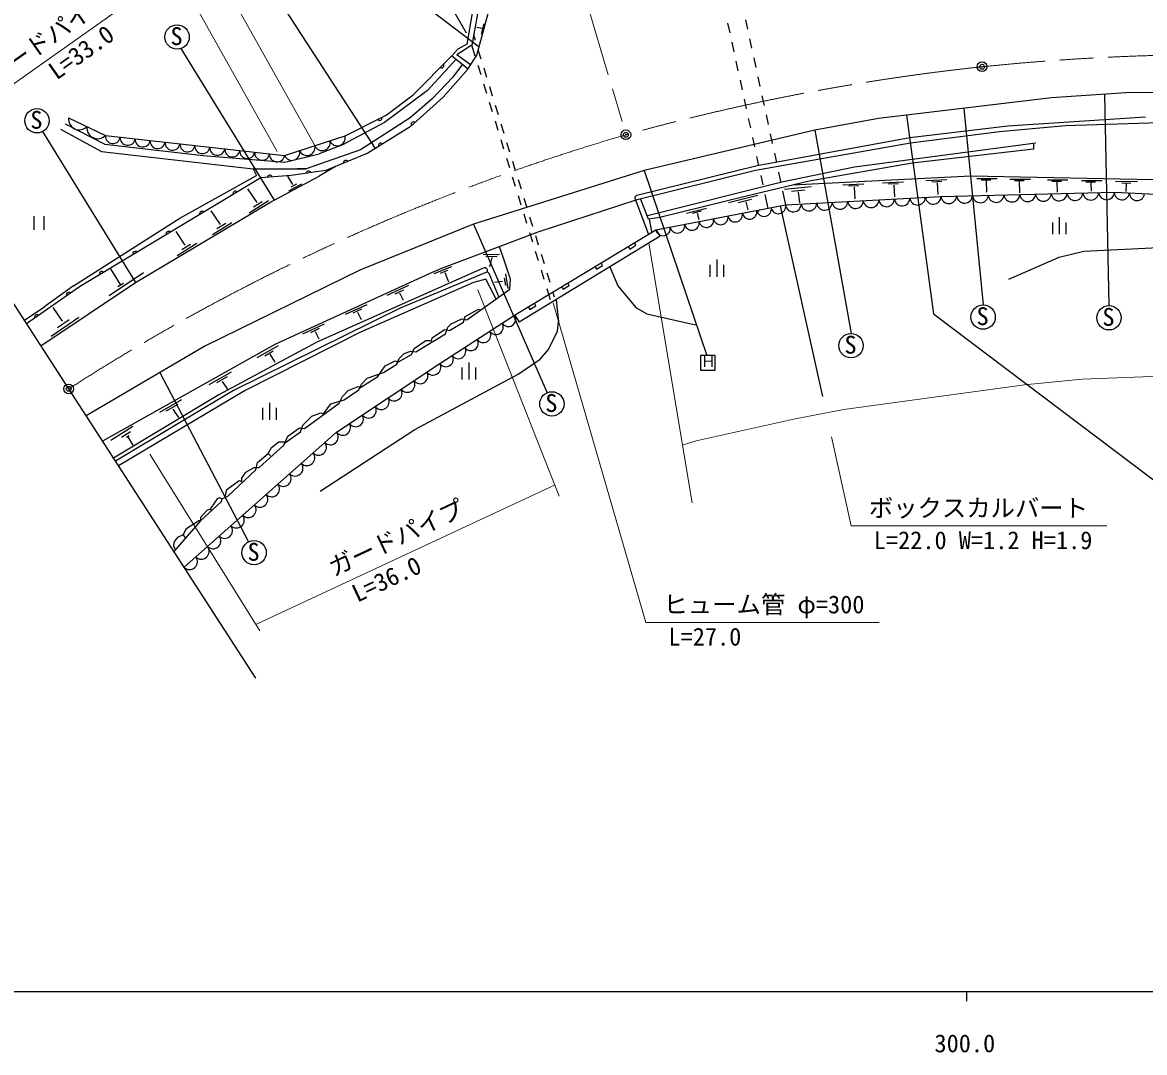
# Model space of a CAD drawing. Units: millimetres, scale not verified, with parts at other scales. Extents: x 40000 to 680000, y 20000 to 380000.
# Drawn here: x 271088 to 386296, y 198715 to 304477 of the extents above; entities that cross this region are included whole.
import ezdxf
from ezdxf.enums import TextEntityAlignment as Align

# ---------------------------------------------------------------- set-up
doc = ezdxf.new("R2010")
doc.units = ezdxf.units.MM
doc.header["$LTSCALE"] = 1000
doc.header["$PDMODE"] = 32
doc.header["$PDSIZE"] = 500
doc.linetypes.add('CHAIN', pattern=[18.5, 12, -1.5, 3.5, -1.5])
for name, color, linetype, lineweight in [('M-BGD', 7, 'Continuous', 25), ('M-BMK', 2, 'CHAIN', 13), ('M-BMK-SRVR', 3, 'Continuous', 25), ('M-STR-HTXT', 7, 'Continuous', 13), ('M-STR-STRC', 7, 'Continuous', 25), ('M-TTL-BAND', 7, 'Continuous', 25)]:
    doc.layers.add(name, color=color, linetype=linetype, lineweight=lineweight)
doc.layers.add('M-OTRS', color=6, linetype='Continuous')
doc.styles.add('ＭＳ ゴシック', font='')
doc.styles.get('ＭＳ ゴシック').set_extended_font_data('MS Gothic')

msp = doc.modelspace()

# ---------------------------------------------------------------- linework, layer by layer
at = {"layer": 'M-BGD'}
for p, q in [((317963, 301955), (304463, 312247)), ((296989, 307464), (307312, 291526)), ((317569, 307227), (316722, 302232)), ((317738, 301131), (319008, 305788)), ((318471, 304330), (318191, 303267)), ((343491, 304401), (343703, 303424)), ((345317, 304750), (345529, 303773)), ((317591, 302633), (317417, 303196)), ((318242, 303840), (317726, 303974)), ((317230, 302147), (315687, 301160)), ((316722, 302232), (315791, 301724)), ((317578, 301019), (317230, 302147)), ((343915, 302447), (344128, 301470)), ((345742, 302796), (345954, 301819)), ((287359, 301792), (296932, 286213)), ((315606, 300699), (312658, 297491)), ((315161, 301055), (315791, 301724)), ((315161, 301055), (316835, 299713)), ((317099, 300109), (315687, 301160)), ((316891, 299777), (317738, 301131)), ((318181, 300722), (317886, 301677)), ((346166, 300841), (346379, 299864)), ((316258, 300176), (315283, 298845)), ((318168, 299108), (317873, 300064)), ((318771, 298811), (318476, 299766)), ((344340, 300493), (344552, 299515)), ((315283, 298845), (313166, 296644)), ((344764, 298538), (344977, 297561)), ((346591, 298887), (346803, 297910)), ((312658, 297491), (308255, 294189)), ((318759, 297197), (318464, 298153)), ((319361, 296900), (319066, 297855)), ((401389, 297406), (384371, 297237)), ((313166, 296644), (310880, 294697)), ((319349, 295286), (319054, 296242)), ((345189, 296584), (345401, 295607)), ((347016, 296933), (347228, 295955)), ((376751, 296729), (358971, 294612)), ((384371, 297237), (376751, 296729)), ((382169, 297067), (382645, 275400)), ((319952, 294989), (319656, 295944)), ((347440, 294978), (347653, 294001)), ((367724, 295654), (369723, 275477)), ((275476, 294074), (279553, 291987)), ((308255, 294189), (303937, 291903)), ((310880, 294697), (305800, 291395)), ((319939, 293375), (319644, 294331)), ((320542, 293078), (320247, 294033)), ((345614, 294629), (345826, 293652)), ((358971, 294612), (352451, 293427)), ((362188, 292665), (372263, 293850)), ((378190, 293850), (371417, 293257)), ((372263, 293850), (386403, 294781)), ((396055, 294443), (378190, 293850)), ((273134, 293264), (282686, 277763)), ((274981, 293511), (279215, 291225)), ((352451, 293427), (334925, 289278)), ((346038, 292675), (346251, 291698)), ((346525, 289786), (362188, 292665)), ((347865, 293024), (348077, 292047)), ((352451, 293427), (356162, 272546)), ((371417, 293257), (362273, 292072)), ((279553, 291987), (289629, 290802)), ((303937, 291903), (301567, 290971)), ((320529, 291464), (320234, 292420)), ((321132, 291167), (320837, 292122)), ((362273, 292072), (346355, 289278)), ((375142, 292072), (356515, 289617)), ((374888, 291479), (362442, 290040)), ((374888, 291987), (374888, 291479)), ((279215, 291225), (294793, 289447)), ((289629, 290802), (298011, 290125)), ((298011, 290125), (301567, 290971)), ((305800, 291395), (300212, 289447)), ((321119, 289553), (320824, 290509)), ((346463, 290720), (346675, 289743)), ((348289, 291069), (348502, 290092)), ((294793, 289447), (295132, 288770)), ((294793, 289447), (300212, 289447)), ((300212, 289447), (299281, 289447)), ((303312, 289718), (301567, 288685)), ((334925, 289278), (317399, 283775)), ((321722, 289256), (321427, 290212)), ((346355, 289278), (334079, 286230)), ((334163, 286738), (346525, 289786)), ((334925, 289278), (341355, 270280)), ((356515, 289617), (349065, 288093)), ((362442, 290040), (351859, 288177)), ((287258, 284367), (295132, 288770)), ((296487, 285976), (301567, 288685)), ((298833, 287853), (298342, 288694)), ((321709, 287642), (321414, 288598)), ((322312, 287345), (322017, 288301)), ((349065, 288093), (335264, 284621)), ((351859, 288177), (345424, 286653)), ((346888, 288766), (347100, 287789)), ((348714, 289115), (348926, 288138)), ((368453, 288685), (350150, 287773)), ((359397, 288017), (361562, 288122)), ((363844, 288239), (366009, 288344)), ((364465, 288111), (365479, 288169)), ((397579, 288093), (368453, 288685)), ((369064, 288459), (371171, 288459)), ((369522, 288320), (370514, 288334)), ((370028, 288254), (370056, 287044)), ((372470, 288390), (374576, 288390)), ((372927, 288251), (373919, 288265)), ((373434, 288185), (373461, 286975)), ((376320, 288312), (378427, 288312)), ((376778, 288173), (377769, 288187)), ((377284, 288093), (377308, 287056)), ((379822, 288241), (381929, 288241)), ((380280, 288101), (381272, 288115)), ((380787, 288021), (380807, 287141)), ((383324, 288194), (385560, 288146)), ((295172, 285982), (294235, 287386)), ((298432, 287197), (299757, 287923)), ((298661, 287605), (299247, 287910)), ((349139, 287161), (349448, 285736)), ((349330, 287361), (352061, 287627)), ((350048, 287143), (351405, 287291)), ((350719, 287073), (350867, 285957)), ((355323, 287814), (357488, 287919)), ((355943, 287686), (356957, 287744)), ((356479, 287572), (356551, 286371)), ((360018, 287890), (361032, 287947)), ((360553, 287775), (360626, 286574)), ((365000, 287997), (365073, 286795)), ((383968, 288001), (384898, 287984)), ((384396, 287916), (384384, 287105)), ((282686, 277763), (296487, 285976)), ((294350, 284940), (296337, 286182)), ((294818, 285552), (295716, 286096)), ((322299, 285731), (322004, 286687)), ((322902, 285434), (322607, 286390)), ((334079, 286230), (324003, 282928)), ((333994, 286569), (334163, 286738)), ((333994, 286399), (333994, 286569)), ((335349, 282759), (333994, 286399)), ((335349, 284283), (334587, 286315)), ((345424, 286653), (336534, 284452)), ((343577, 286006), (346596, 286731)), ((344560, 285975), (345933, 286349)), ((345363, 286053), (345574, 285249)), ((347312, 286812), (347622, 285386)), ((272272, 284585), (272272, 283185)), ((273322, 283185), (273322, 284585)), ((291411, 283744), (290475, 285148)), ((322889, 283820), (322594, 284776)), ((339278, 284905), (341334, 285408)), ((339899, 284909), (340797, 285138)), ((340370, 284902), (340526, 284233)), ((346694, 285214), (346525, 284960)), ((348895, 285637), (353213, 266079)), ((276336, 277425), (287258, 284367)), ((290589, 282702), (292577, 283944)), ((291058, 283314), (291956, 283858)), ((317399, 283775), (305715, 279033)), ((317399, 283775), (324946, 266458)), ((323492, 283523), (323197, 284479)), ((336534, 284452), (335349, 284283)), ((335433, 284283), (335687, 283013)), ((376862, 282727), (376862, 283952)), ((377562, 282727), (377562, 284477)), ((378262, 282727), (378262, 283952)), ((287811, 281601), (286874, 283006)), ((324003, 282928), (314097, 279203)), ((321622, 274423), (336111, 283182)), ((336559, 282524), (322103, 273704)), ((323479, 281909), (323184, 282865)), ((324082, 281612), (323787, 282568)), ((336111, 283182), (336559, 282524)), ((286989, 280560), (288976, 281802)), ((287457, 281171), (288355, 281716)), ((320447, 280388), (320055, 281443)), ((333282, 281472), (333437, 281215)), ((333437, 281215), (334079, 281603)), ((334079, 281603), (333924, 281860)), ((380053, 280981), (388435, 281404)), ((318392, 280656), (320054, 280679)), ((318665, 280461), (319812, 280476)), ((319274, 280344), (319047, 279400)), ((321209, 278102), (320447, 280388)), ((324069, 279998), (323774, 280954)), ((324672, 279701), (324377, 280657)), ((342408, 278373), (342408, 280123)), ((372348, 278102), (377513, 280388)), ((377513, 280388), (380053, 280981)), ((280118, 279167), (281134, 277558)), ((305715, 279033), (289798, 271244)), ((318077, 279118), (301313, 271667)), ((318839, 278864), (309864, 275139)), ((314097, 279203), (312912, 278695)), ((313376, 278713), (315165, 279421)), ((314083, 278781), (314765, 279051)), ((314453, 278807), (314832, 277834)), ((318331, 279203), (318077, 279118)), ((318500, 279287), (318331, 279203)), ((318669, 279287), (318500, 279287)), ((318839, 279118), (318669, 279287)), ((318839, 278864), (318839, 279118)), ((319008, 278695), (318839, 278864)), ((324659, 278088), (324364, 279043)), ((329859, 279403), (330014, 279146)), ((330014, 279146), (330656, 279534)), ((330656, 279534), (330501, 279791)), ((331392, 279372), (332216, 277425)), ((341708, 278373), (341708, 279598)), ((343108, 278373), (343108, 279598)), ((272987, 271269), (282686, 277763)), ((283533, 278779), (279977, 276409)), ((280886, 277360), (281479, 277699)), ((312912, 278695), (296995, 271413)), ((317399, 277763), (305800, 272683)), ((314005, 278750), (314083, 278781)), ((318669, 278102), (317399, 277763)), ((319093, 277255), (318669, 278102)), ((320024, 276239), (319008, 278695)), ((320366, 277871), (319547, 277785)), ((320561, 278222), (320678, 277465)), ((320678, 278651), (320920, 277168)), ((321125, 277086), (321209, 278102)), ((325262, 277790), (324967, 278746)), ((327233, 277464), (327078, 277721)), ((276336, 277425), (273373, 275308)), ((308546, 276483), (310769, 277501)), ((309357, 276619), (310247, 277040)), ((309802, 276713), (310176, 275964)), ((316722, 273953), (321125, 277086)), ((319770, 275985), (319093, 277255)), ((325303, 276004), (324955, 277132)), ((325731, 276272), (325557, 276835)), ((326436, 277333), (326591, 277076)), ((326591, 277076), (327233, 277464)), ((332216, 277425), (334079, 275223)), ((304241, 274513), (306464, 275531)), ((323168, 275007), (323810, 275395)), ((323810, 275395), (323654, 275652)), ((325884, 276001), (326120, 273784)), ((271285, 273903), (273373, 275308)), ((274023, 272261), (276870, 274201)), ((275189, 273800), (274243, 275195)), ((309864, 275139), (292761, 266672)), ((305052, 274650), (305942, 275071)), ((305497, 274743), (305871, 273994)), ((316383, 273699), (316553, 274292)), ((316553, 274292), (317907, 275054)), ((317907, 275054), (318077, 274969)), ((321633, 274430), (322103, 273704)), ((323013, 275264), (323168, 275007)), ((334079, 275223), (335179, 274546)), ((335179, 274546), (340175, 273445)), ((274701, 273159), (275877, 273962)), ((299871, 272514), (302095, 273532)), ((300682, 272651), (301572, 273072)), ((314521, 272514), (314775, 273191)), ((314775, 273191), (315113, 273530)), ((314944, 272853), (316383, 273699)), ((315113, 273530), (316214, 274038)), ((316214, 274038), (316722, 273953)), ((326035, 272768), (326120, 273784)), ((305800, 272683), (293947, 266672)), ((301127, 272745), (301502, 271996)), ((311473, 270651), (314521, 272514)), ((313081, 271752), (313166, 272091)), ((313166, 272091), (314436, 272937)), ((314436, 272937), (314944, 272853)), ((325104, 270905), (326035, 272768)), ((289798, 271244), (277618, 264104)), ((296995, 271413), (279315, 261479)), ((301313, 271667), (291237, 266249)), ((295194, 270064), (297379, 271306)), ((295967, 270261), (296832, 270760)), ((311049, 270397), (311303, 270990)), ((311303, 270990), (312489, 271837)), ((312489, 271837), (312912, 271837)), ((312912, 271837), (313081, 271752)), ((324257, 269889), (325104, 270905)), ((296497, 270417), (297004, 269590)), ((308340, 269212), (309356, 269720)), ((309356, 269720), (309695, 269635)), ((309525, 269381), (309779, 269974)), ((309695, 269635), (311049, 270397)), ((309779, 269974), (310287, 270482)), ((310287, 270482), (310965, 270736)), ((310965, 270736), (311473, 270651)), ((321971, 268365), (324257, 269889)), ((342216, 270280), (340716, 270280)), ((340716, 270280), (340716, 268780)), ((342216, 268780), (342216, 270280)), ((285181, 268537), (294291, 251140)), ((290250, 267320), (292536, 268615)), ((306477, 267942), (308171, 268535)), ((307578, 268111), (308340, 269212)), ((308171, 268535), (309525, 269381)), ((316241, 267816), (316241, 269041)), ((316941, 267816), (316941, 269566)), ((317641, 267816), (317641, 269041)), ((340716, 268780), (342216, 268780)), ((291038, 267515), (292154, 268123)), ((291607, 267608), (292185, 266750)), ((305631, 266757), (305885, 267349)), ((305800, 267011), (307578, 268111)), ((305885, 267349), (306477, 267942)), ((311388, 262693), (321971, 268365)), ((291237, 266249), (280448, 259725)), ((292761, 266672), (280638, 259432)), ((293947, 266672), (280946, 258955)), ((303937, 266079), (304530, 266672)), ((304107, 265741), (305631, 266757)), ((304530, 266672), (305546, 267095)), ((305546, 267095), (305800, 267011)), ((285181, 264481), (287467, 265776)), ((285969, 264676), (287085, 265284)), ((296480, 263680), (296480, 265430)), ((300043, 262777), (303599, 265402)), ((301990, 264301), (302752, 265317)), ((302752, 265317), (304107, 265741)), ((303599, 265402), (303937, 266079)), ((285829, 264598), (285969, 264676)), ((286538, 264769), (287116, 263911)), ((295780, 263680), (295780, 264905)), ((297180, 263680), (297180, 264905)), ((299873, 263116), (300805, 264047)), ((300805, 264047), (301736, 264386)), ((301736, 264386), (301990, 264301)), ((280146, 261592), (282432, 263031)), ((298349, 262015), (299535, 262862)), ((299535, 262862), (300043, 262777)), ((299619, 262439), (299873, 263116)), ((301651, 256343), (311388, 262693)), ((282178, 262439), (281247, 261846)), ((281774, 261897), (282028, 262066)), ((281924, 261931), (282432, 261084)), ((297926, 261084), (298349, 262015)), ((298095, 261338), (299619, 262439)), ((295386, 258798), (297926, 261084)), ((296317, 260237), (296656, 260830)), ((296656, 260830), (297418, 261423)), ((297418, 261423), (297926, 261423)), ((297926, 261423), (298095, 261338)), ((295047, 258544), (295217, 259306)), ((295217, 259306), (296317, 260237)), ((296317, 260237), (296571, 259983)), ((292169, 255835), (295047, 258544)), ((293608, 257697), (294031, 258290)), ((294031, 258290), (294878, 258798)), ((294878, 258798), (295386, 258798)), ((292084, 256512), (293354, 257443)), ((293354, 257443), (293608, 257359)), ((293608, 257359), (293608, 257697)), ((291576, 255581), (292169, 255835)), ((291915, 255750), (292084, 256512)), ((291491, 255242), (289375, 253295)), ((291068, 255581), (290391, 254565)), ((291322, 255665), (291068, 255581)), ((291576, 255581), (291322, 255665)), ((291576, 255581), (291491, 255242)), ((290052, 254395), (289375, 253633)), ((289375, 253633), (289375, 253295)), ((290306, 254480), (290052, 254395)), ((290475, 254395), (290306, 254480)), ((290391, 254565), (290475, 254395)), ((289375, 253295), (286640, 250146)), ((287851, 252448), (287597, 251855)), ((289205, 253295), (287851, 252448)), ((289375, 253295), (289205, 253295)), ((286665, 251178), (286581, 250755)), ((287004, 251601), (286665, 251178)), ((287597, 251855), (287004, 251601)), ((287597, 251855), (287766, 251601)), ((286581, 250755), (286750, 250416))]:
    msp.add_line(p, q, dxfattribs=at)
for points in [[(313843, 324161), (317399, 312985), (317992, 309598), (318077, 306889), (317230, 302147)], [(304217, 292821), (308425, 294951), (311205, 297034), (315161, 301055)], [(316835, 299713), (314267, 296813), (310880, 293765), (306562, 291056), (302244, 289278), (298688, 288770), (295555, 288516), (276929, 277340), (271521, 273538)], [(275828, 294697), (279601, 292870), (297993, 290821), (304217, 292821)], [(336111, 283182), (349448, 285736), (365391, 286614), (383200, 287049), (398679, 286315), (471069, 277848), (488408, 274849), (519075, 267095), (539057, 261846), (555482, 258459), (565859, 256506)], [(287681, 248534), (303337, 262408), (313928, 269466), (321622, 274423)]]:
    msp.add_lwpolyline(points, dxfattribs=at)
for centre in [(286965, 302978), (272576, 294382), (369723, 274227), (382645, 274150), (356162, 271296), (325446, 265313), (294872, 250033)]:
    msp.add_circle(centre, 1250, dxfattribs=at)
for centre, radius, start, end in [((314104, 300061), 256, 238.14936, 32.78859), ((276927, 294562), 1107, 172.99633, 315.34728), ((278814, 293648), 1107, 172.99633, 315.34728), ((307761, 294678), 256, 219.52447, 14.1637), ((311237, 294011), 256, 54.6676, 209.30683), ((280370, 292806), 771, 175.22852, 352.05435), ((281903, 292635), 771, 175.22852, 352.05435), ((303418, 292638), 820, 202.72843, 12.90911), ((283435, 292464), 771, 175.22852, 352.05435), ((284968, 292294), 771, 175.22852, 352.05435), ((286501, 292123), 771, 175.22852, 352.05435), ((288033, 291952), 771, 175.22852, 352.05435), ((289566, 291781), 771, 175.22852, 352.05435), ((291099, 291611), 771, 175.22852, 352.05435), ((292631, 291440), 771, 175.22852, 352.05435), ((300306, 291638), 820, 202.72843, 12.90911), ((301862, 292138), 820, 202.72843, 12.90911), ((307886, 291820), 256, 44.78664, 199.42587), ((294164, 291269), 771, 175.22852, 352.05435), ((295697, 291098), 771, 175.22852, 352.05435), ((297229, 290927), 771, 175.22852, 352.05435), ((298750, 291138), 820, 202.72843, 12.90911), ((300467, 288967), 256, 20.81049, 175.44972), ((304297, 290063), 256, 35.06052, 189.69975), ((296489, 288535), 256, 17.31585, 171.95508), ((292954, 286890), 256, 43.64414, 198.28337), ((375913, 286933), 812, 185.78386, 357.01177), ((377532, 286972), 812, 185.78386, 357.01177), ((379151, 287012), 812, 185.78386, 357.01177), ((380770, 287051), 812, 185.78386, 357.01177), ((382389, 287091), 812, 185.78386, 357.01177), ((383975, 287037), 775, 179.15142, 355.41894), ((385523, 286964), 775, 179.15142, 355.41894), ((348706, 285598), 754, 191.17783, 10.50216), ((350243, 285830), 800, 186.73094, 359.5747), ((351837, 285917), 800, 186.73094, 359.5747), ((353431, 286005), 800, 186.73094, 359.5747), ((355026, 286093), 800, 186.73094, 359.5747), ((356620, 286181), 800, 186.73094, 359.5747), ((358214, 286269), 800, 186.73094, 359.5747), ((359808, 286357), 800, 186.73094, 359.5747), ((361403, 286444), 800, 186.73094, 359.5747), ((362997, 286532), 800, 186.73094, 359.5747), ((364591, 286620), 800, 186.73094, 359.5747), ((366199, 286696), 812, 185.78386, 357.01177), ((367818, 286735), 812, 185.78386, 357.01177), ((369437, 286775), 812, 185.78386, 357.01177), ((371056, 286814), 812, 185.78386, 357.01177), ((372675, 286854), 812, 185.78386, 357.01177), ((374294, 286893), 812, 185.78386, 357.01177), ((289524, 284832), 256, 43.64414, 198.28337), ((342779, 284463), 754, 191.17783, 10.50216), ((344261, 284747), 754, 191.17783, 10.50216), ((345742, 285031), 754, 191.17783, 10.50216), ((347224, 285315), 754, 191.17783, 10.50216), ((336851, 283328), 754, 191.17783, 10.50216), ((338333, 283612), 754, 191.17783, 10.50216), ((339815, 283896), 754, 191.17783, 10.50216), ((341297, 284180), 754, 191.17783, 10.50216), ((286094, 282774), 256, 43.64414, 198.28337), ((282664, 280716), 256, 43.64414, 198.28337), ((279234, 278658), 256, 43.64414, 198.28337), ((275861, 276520), 256, 47.79198, 202.43122), ((272588, 274220), 256, 47.79198, 202.43122), ((320974, 274021), 763, 213.75652, 31.82952), ((319692, 273195), 763, 213.75652, 31.82952), ((317127, 271542), 763, 213.75652, 31.82952), ((318409, 272368), 763, 213.75652, 31.82952), ((315845, 270716), 763, 213.75652, 31.82952), ((314562, 269890), 763, 213.75652, 31.82952), ((311916, 268182), 797, 217.04874, 30.30937), ((313240, 269064), 797, 217.04874, 30.30937), ((310592, 267299), 797, 217.04874, 30.30937), ((309268, 266417), 797, 217.04874, 30.30937), ((306621, 264653), 797, 217.04874, 30.30937), ((307945, 265535), 797, 217.04874, 30.30937), ((305297, 263770), 797, 217.04874, 30.30937), ((303973, 262888), 797, 217.04874, 30.30937), ((302697, 261917), 806, 225.56704, 37.52741), ((301493, 260850), 806, 225.56704, 37.52741), ((300289, 259782), 806, 225.56704, 37.52741), ((297880, 257648), 806, 225.56704, 37.52741), ((299084, 258715), 806, 225.56704, 37.52741), ((296676, 256581), 806, 225.56704, 37.52741), ((295472, 255514), 806, 225.56704, 37.52741), ((294267, 254446), 806, 225.56704, 37.52741), ((293063, 253379), 806, 225.56704, 37.52741), ((291859, 252312), 806, 225.56704, 37.52741), ((290654, 251245), 806, 225.56704, 37.52741), ((289450, 250177), 806, 225.56704, 37.52741), ((288246, 249110), 806, 225.56704, 37.52741)]:
    msp.add_arc(centre, radius, start, end, dxfattribs=at)
at = {"layer": 'M-BMK'}
msp.add_line((322622, 328352), (333043, 292943), dxfattribs=at)
for centre, radius, start, end in [((394135, 61735), 239451, 81.04435, 95.87755), ((393759, 74269), 226946, 96.10709, 105.51771), ((394440, 82567), 219152, 106.26976, 122.76358)]:
    msp.add_arc(centre, radius, start, end, dxfattribs=at)
at = {"layer": 'M-BMK-SRVR'}
for p, q in [((275841, 266854), (259957, 291430)), ((295042, 237145), (275841, 266854))]:
    msp.add_line(p, q, dxfattribs=at)
for centre in [(369615, 299927), (333043, 292943), (275841, 266854)]:
    msp.add_circle(centre, 500, dxfattribs=at)
for p in [(369615, 299927), (333043, 292943), (275841, 266854)]:
    msp.add_point(p, dxfattribs=at)
at = {"layer": 'M-OTRS'}
msp.add_point((275841, 266854), dxfattribs=at)
at = {"layer": 'M-STR-HTXT'}
for p, q in [((289205, 313069), (301101, 291843)), ((286411, 310544), (297249, 291225)), ((260181, 291084), (286767, 309910)), ((335403, 281819), (339836, 255157)), ((317842, 277017), (326205, 255835)), ((325569, 275685), (335095, 242881)), ((379883, 267857), (395970, 268450)), ((373957, 267265), (379883, 267857)), ((355415, 264725), (373957, 267265)), ((350419, 263793), (355415, 264725)), ((340259, 261507), (350419, 263793)), ((354145, 261931), (356177, 252787)), ((338820, 261084), (340259, 261507)), ((284170, 260158), (295445, 242008)), ((325781, 257020), (295132, 242711)), ((356177, 252787), (382425, 252787)), ((335095, 242881), (359050, 242881))]:
    msp.add_line(p, q, dxfattribs=at)
at = {"layer": 'M-STR-STRC'}
for p, q in [((299516, 333428), (316637, 303417)), ((361849, 294951), (364643, 274546)), ((364643, 274546), (395801, 251009))]:
    msp.add_line(p, q, dxfattribs=at)
at = {"layer": 'M-TTL-BAND'}
for p, q in [((40000, 205000), (579000, 205000)), ((368000, 205000), (368000, 204000))]:
    msp.add_line(p, q, dxfattribs=at)

# ---------------------------------------------------------------- texts
at = {"layer": 'M-BGD', "style": 'ＭＳ ゴシック'}
for s, height, p in [('S', 1833, (286287, 301605)), ('S', 1833, (271898, 293009)), ('S', 1833, (369045, 272854)), ('S', 1833, (381967, 272777)), ('S', 1833, (355483, 269923)), ('Ｈ', 1100, (340745, 268785)), ('S', 1833, (324768, 263939)), ('S', 1833, (294194, 248659))]:
    msp.add_text(s, height=height, dxfattribs=at).set_placement(p, align=Align.BOTTOM_LEFT)
at = {"layer": 'M-STR-HTXT', "style": 'ＭＳ ゴシック'}
for s, rotation, p in [('ガードパイプ', 35.303, (268452, 297421)), ('L=33.0', 35.303, (274915, 298056)), ('ガードパイプ', 25.161, (303289, 247064)), ('L=36.0', 25.161, (305704, 244397))]:
    msp.add_text(s, height=1833, rotation=rotation, dxfattribs=at).set_placement(p, align=Align.BOTTOM_LEFT)
for s, p in [('ボックスカルバート', (357989, 253165)), ('L=22.0 W=1.2 H=1.9', (358497, 249852)), ('ヒューム管 φ=300', (336907, 243259)), ('L=27.0', (337415, 239946))]:
    msp.add_text(s, height=1833, dxfattribs=at).set_placement(p, align=Align.BOTTOM_LEFT)
at = {"layer": 'M-TTL-BAND', "style": 'ＭＳ ゴシック'}
msp.add_text('300.0', height=1833, dxfattribs=at).set_placement((367844, 198195), align=Align.BOTTOM_CENTER)

doc.saveas('drawing.dxf')
